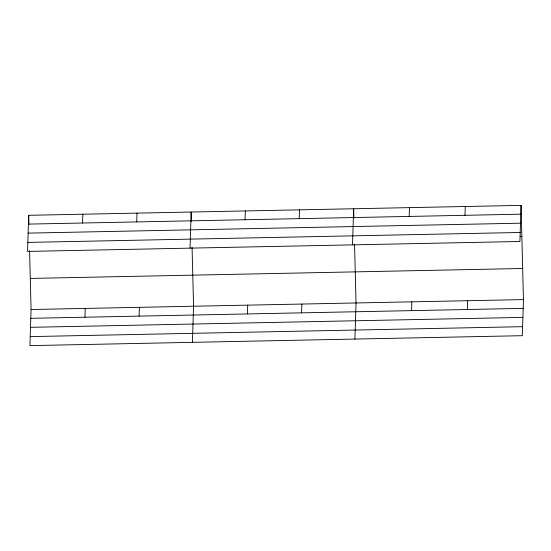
<?xml version="1.0" encoding="UTF-8"?>
<svg xmlns="http://www.w3.org/2000/svg" width="551" height="551" viewBox="0 0 551 551"><rect width="100%" height="100%" fill="white"/><g stroke="black" fill="none" stroke-linecap="round" stroke-linejoin="round"><path stroke-width="0.83" d="M28.686 215.31L27.55 251.414L519.93 241.49L521.06 205.378L28.686 215.31L28.921 224.553M29.582 250.609L31.07 309.51L29.94 345.622L522.314 335.69L523.45 299.586L521.06 205.378M82.567 223.01L82.85 214.215M84.957 317.218L85.233 308.415M136.731 221.922L137.006 213.127M139.121 316.122L139.396 307.327M190.033 248.143L191.169 212.032L191.404 221.275M192.423 342.343L193.559 306.232L192.065 247.33M245.057 219.739L245.333 210.943M247.44 313.939L247.716 305.144M299.214 218.644L299.489 209.848M301.604 312.844L301.879 304.049M352.516 244.864L353.652 208.753L353.887 217.996M354.906 339.065L356.042 302.96L354.548 244.059M409.179 216.426L409.455 207.631M411.569 310.626L411.845 301.831M464.982 215.303L465.258 206.508M467.372 309.504L467.647 300.708M28.411 224.105L520.785 214.181M28.122 233.121L520.502 223.189M27.832 242.406L520.213 232.474M520.13 236.503L521.852 236.469M30.284 278.427L522.665 268.495M31.07 309.51L523.45 299.586M30.794 318.306L523.174 308.381M30.512 327.322L522.892 317.39M30.222 336.606L522.596 326.681"/></g></svg>
